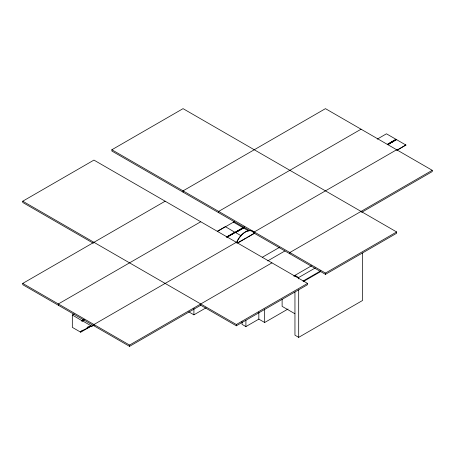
<?xml version="1.0" encoding="UTF-8"?>
<svg xmlns="http://www.w3.org/2000/svg" width="455" height="455" viewBox="0 0 455 455"><rect width="100%" height="100%" fill="white"/><g stroke="black" fill="none" stroke-linecap="round" stroke-linejoin="round"><path stroke-width="0.68" d="M74.165 313.916L72.322 314.979L72.322 327.367L80.7 332.201L80.7 331.53L86.649 328.43A10.818 6.245 60 0 1 91.745 326.349L94.202 324.927M93.332 243.232L22.75 202.481L22.75 201.201L93.946 160.097L307.54 283.414L307.54 284.693L236.344 325.797L200.132 304.89M249.96 230.765L111.862 151.037L111.862 149.752L183.058 108.648L396.652 231.965L396.652 233.244L325.456 274.354L253.025 232.539M200.746 305.248L129.544 346.352L22.75 284.693L22.75 283.414L165.148 201.201M200.746 221.756L58.348 303.963L58.348 305.248M361.054 129.203L218.656 211.41L218.656 212.695M217.348 231.248L225.339 226.636L234.905 232.329M217.365 231.47L234.666 221.437M377.235 139.128L386.454 133.804L396.021 139.327L388.03 144.11M93.588 325.132L91.745 326.195L82.179 320.673L82.327 321.258L81.741 320.923L83.731 319.438M226.914 236.771L234.905 232.158M81.741 320.587L83.731 319.603M233.438 222.148L243.004 227.671L244.233 226.96M387.415 144.292L396.021 139.327M226.931 236.992L244.136 227.062M81.741 320.923L84.021 319.603M226.59 237.294L244.136 227.227M82.179 320.838L84.021 319.774M227.204 237.106L228.433 236.395M227.221 237.163L244.523 227.13M387.705 144.463L396.311 139.497L405.877 145.02L397.272 150.139M82.941 320.57L84.169 319.859M227.221 237.334L228.581 236.481M235.212 232.721L244.432 227.398M387.705 144.633L396.459 139.748M235.36 232.801L236.589 232.095M237.817 231.385L244.574 227.483M388.468 144.36L390.31 143.297M391.539 142.586L393.382 141.522M394.61 140.811L395.844 140.1M80.7 331.53L83.157 330.108M86.569 328.629L90.869 326.15M80.7 332.201L91.148 326.172M236.344 242.305L93.946 324.517L93.946 325.797M396.652 149.752L254.254 231.965L254.254 233.244L247.594 237.095M236.156 242.816L237.385 242.106M396.658 150.338L405.877 145.02M237.976 242.646L246.388 237.789M237.567 243.095L254.988 233.04M262.376 257.24L279.455 247.378M267.699 260.903L284.887 250.978M22.75 283.414L129.544 345.072L271.942 262.859M361.668 212.337L432.25 171.586L432.25 170.306L289.852 252.519L289.852 253.799M188.728 311.834L193.91 314.826L206.075 307.802M293.737 276.06L311.538 265.783M294.954 276.703L294.954 275.355L298.69 277.51L315.275 267.938M302.99 281.093L320.803 270.81M303.604 281.412L320.803 271.487M22.75 201.201L236.344 324.517L307.54 283.414M111.862 149.752L325.456 273.074L396.652 231.965M242.054 321.668L242.054 324.364L245.905 326.588L258.832 319.126L264.668 322.493L288.032 309.002M294.954 292.008L294.954 335.193L298.69 337.348L362.567 300.476L362.567 253.037M396.021 139.497L395.873 139.748M432.25 170.306L325.456 108.648L183.058 190.861L183.058 192.141M248.675 230.947L243.294 227.841L243.436 228.091M243.436 228.427L242.856 228.091L243.004 227.671M241.173 235.781L235.195 232.329L235.343 232.579M294.885 313.723L282.117 306.351L282.117 299.333M72.322 314.979L81.889 320.673M325.456 273.074L325.456 274.354M298.69 277.51L298.69 278.858M298.69 289.915L298.69 337.348M264.668 309.042L264.668 322.493M258.832 312.045L258.832 319.126M245.905 320.212L245.905 326.588M236.344 324.517L236.344 325.797M193.91 308.433L193.91 314.826M129.544 345.072L129.544 346.352M405.274 145.037A10.818 6.245 60 0 1 405.877 145.173M236.344 242.964A14.441 8.338 -60 0 1 254.032 232.755M236.759 242.504A14.441 8.338 -60 0 1 254.22 232.863"/></g></svg>
